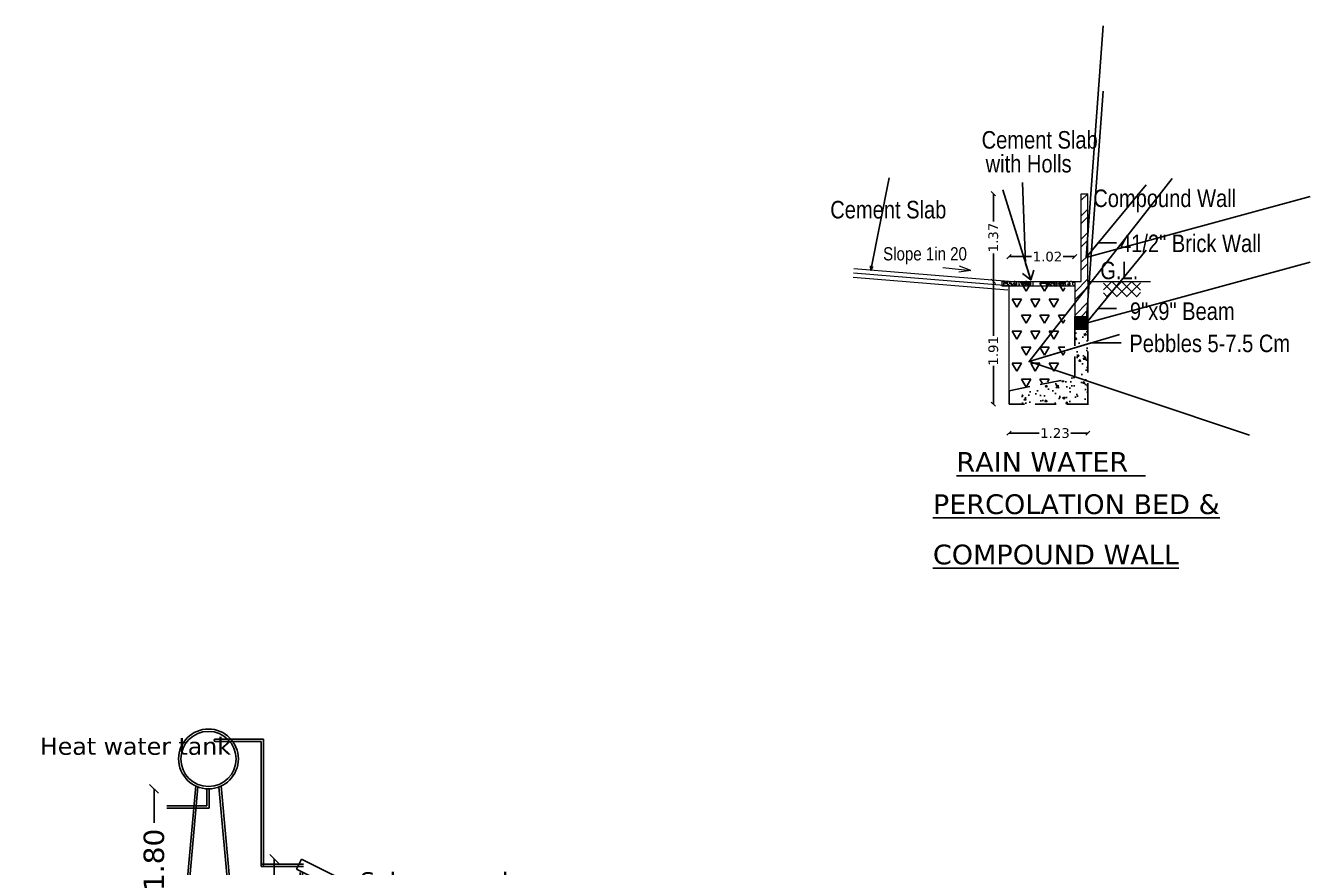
# Model space of a CAD drawing. Header units: metres. Extents: x 1161 to 1456, y 119 to 208.
# Drawn here: x 1359.08 to 1372.7, y 163.48 to 172.41 of the extents above; entities that cross this region are included whole.
import ezdxf

# ---------------------------------------------------------------- set-up
doc = ezdxf.new("R2010")
doc.units = ezdxf.units.M
doc.header["$MEASUREMENT"] = 0
doc.header["$PDMODE"] = 1
doc.header["$PDSIZE"] = -5
doc.linetypes.add('DASHED', pattern=[0.75, 0.5, -0.25])
for name, color, linetype, lineweight in [('DIM', 6, 'Continuous', 15), ('DIM1', 7, 'Continuous', 0), ('HAT', 9, 'Continuous', 15)]:
    doc.layers.add(name, color=color, linetype=linetype, lineweight=lineweight)
doc.layers.add('GRID', color=8, linetype='Continuous')
doc.layers.add('JOINERY', color=5, linetype='Continuous')
doc.styles.add('HANDWRITE', font='ARIALN.TTF')
doc.styles.get("Standard").update_dxf_attribs({"font": 'verdana.ttf'})
doc.dimstyles.new('app', dxfattribs={"dimtxt": 0.23, "dimasz": 0.1, "dimexe": 0.18, "dimexo": 0.0625, "dimgap": 0.09, "dimtad": 0, "dimzin": 0, "dimdsep": 46, "dimtxsty": 'Standard', "dimblk": 'OBLIQUE', "dimcen": 0.09, "dimse1": 1, "dimse2": 1, "dimclrd": 8, "dimclre": 8, "dimclrt": 6, "dimadec": 0, "dimazin": 0, "dimtfac": 1, "dimtofl": 0, "dimtmove": 0, "dimatfit": 3, "dimfxl": 0, "dimtolj": 1, "dimtzin": 0, "dimarcsym": 0})
doc.dimstyles.new('APP1', dxfattribs={"dimscale": 0, "dimtxt": 9, "dimasz": 4.5, "dimexe": 0.18, "dimexo": 0.0625, "dimgap": 2, "dimtad": 0, "dimlfac": 0.0508, "dimzin": 4, "dimdsep": 46, "dimtxsty": 'Standard', "dimblk1": 'OBLIQUE', "dimblk2": 'OBLIQUE', "dimsah": 1, "dimcen": 0.09, "dimse1": 1, "dimse2": 1, "dimadec": 0, "dimazin": 0, "dimtfac": 1, "dimtdec": 4, "dimtmove": 0, "dimatfit": 3, "dimldrblk": 'OBLIQUE', "dimfxl": 0, "dimtolj": 1, "dimtzin": 0, "dimarcsym": 0})
pattern_1 = [(50, (-990.4589256710884, -259.8197679575633), (0.1242663352828842, -0.0108718956309395), [0.012993855468768, -0.1429324101564477]), (355, (-990.4589256710884, -259.8197679575633), (-0.0240388636675484, 0.1303183449338954), [0.0103950843750144, -0.1143459281251583]), (100.4513999999998, (-990.448570143506, -259.8206739480592), (0.1002275639109109, 0.1194463701865815), [0.0110430775521574, -0.1214738568852625]), (46.18419999999999, (-990.4589256710884, -259.7851176763029), (0.1849010124823734, -0.028676401993656), [0.019490783203152, -0.2143986152346717]), (96.63559999999995, (-990.4435172549678, -259.7875073861505), (0.1619316281059666, 0.168767290986991), [0.0165646168479901, -0.1822107562216552]), (351.1842000000001, (-990.4589256710884, -259.7851176763029), (0.1619314963629853, 0.1687674174648286), [0.0155926265625216, -0.1715188921877375]), (21, (-990.4416005304852, -259.7937802466226), (0.1034149861802086, -0.0697542889906815), [0.012993855468768, -0.1429324101564478]), (326, (-990.4416005304852, -259.7937802466226), (0.0421547234176579, 0.1256332650467919), [0.0103950843750144, -0.1143459281251581]), (71.45140000000002, (-990.432982618665, -259.7995931095415), (0.145569751965016, 0.0558788621135876), [0.0110430775521575, -0.1214738568852631]), (37.50000000000001, (-990.4589256710884, -259.8197679575633), (0.0021067120335201, 0.0576743283083365), [0, -0.1129599168751563, 0, -0.1160784421876606, 0, -0.1147790566407838]), (7.499999999999999, (-990.4589256710884, -259.8197679575633), (0.0455771673034524, 0.0683323837251833), [0, -0.0661820371875915, 0, -0.1103611457814025, 0, -0.0437459800781855]), (327.5, (-990.4975607347033, -259.8197679575633), (0.0924854877547987, -0.0039076632457751), [0, -0.0433128515625599, 0, -0.1351360968751869, 0, -0.1793152054689981]), (317.5, (-990.5148858753064, -259.8197679575633), (0.1010378239442588, 0.0173433289617294), [0, -0.0563067070313279, 0, -0.0897442284376242, 0, -0.1273397835939262])]
pattern_2 = [(50, (-990.7679928710901, -259.8197679575633), (0.1242663352828842, -0.0108718956309395), [0.012993855468768, -0.1429324101564477]), (355, (-990.7679928710901, -259.8197679575633), (-0.0240388636675484, 0.1303183449338954), [0.0103950843750144, -0.1143459281251583]), (100.4513999999998, (-990.7576373435077, -259.8206739480592), (0.1002275639109109, 0.1194463701865815), [0.0110430775521574, -0.1214738568852625]), (46.18419999999999, (-990.7679928710901, -259.7851176763029), (0.1849010124823734, -0.028676401993656), [0.019490783203152, -0.2143986152346717]), (96.63559999999995, (-990.7525844549697, -259.7875073861505), (0.1619316281059666, 0.168767290986991), [0.0165646168479901, -0.1822107562216551]), (351.1842000000001, (-990.7679928710901, -259.7851176763029), (0.1619314963629853, 0.1687674174648286), [0.0155926265625216, -0.1715188921877375]), (21, (-990.7506677304867, -259.7937802466226), (0.1034149861802086, -0.0697542889906815), [0.012993855468768, -0.1429324101564478]), (326, (-990.7506677304867, -259.7937802466226), (0.0421547234176579, 0.1256332650467919), [0.0103950843750144, -0.1143459281251581]), (71.45140000000002, (-990.7420498186664, -259.7995931095415), (0.145569751965016, 0.0558788621135876), [0.0110430775521575, -0.1214738568852631]), (37.50000000000001, (-990.7679928710901, -259.8197679575633), (0.0021067120335201, 0.0576743283083365), [0, -0.1129599168751563, 0, -0.1160784421876606, 0, -0.1147790566407838]), (7.499999999999999, (-990.7679928710901, -259.8197679575633), (0.0455771673034524, 0.0683323837251833), [0, -0.0661820371875915, 0, -0.1103611457814025, 0, -0.0437459800781855]), (327.5, (-990.806627934705, -259.8197679575633), (0.0924854877547987, -0.0039076632457751), [0, -0.0433128515625599, 0, -0.1351360968751869, 0, -0.1793152054689981]), (317.5, (-990.823953075308, -259.8197679575633), (0.1010378239442588, 0.0173433289617294), [0, -0.0563067070313279, 0, -0.0897442284376242, 0, -0.1273397835939262])]

# ---------------------------------------------------------------- blocks, each defined once
blk = doc.blocks.new('_Oblique')
at = {"layer": 'HAT', "color": 0, "linetype": 'Continuous', "lineweight": -2}
blk.add_line((-0.5, -0.5), (0.5, 0.5), dxfattribs=at)
blk = doc.blocks.new('A$C52DA3787')
for p, q in [((-0.1213947669912159, 1.534322451184379), (-0.6658885285651195, 1.534322451184379)), ((-0.1473113730899058, 1.50840584508387), (-0.6658885285651195, 1.50840584508387)), ((-0.1473113730899058, 1.50840584508387), (-0.1473113730899058, 0.0994720178359785)), ((-0.1213947669912159, 1.534322451184379), (-0.1213947669912159, 0.0994720178359785)), ((-0.7602541071319138, 0.9760062640552858), (-0.7602541071319138, 0.7846701799589937)), ((-0.734337501031405, 0.9760062640552858), (-0.734337501031405, 0.7587535738593943)), ((-0.7602541071319138, 0.7846701799589937), (-1.211467545250343, 0.7846701799589937)), ((-0.734337501031405, 0.7587535738593943), (-1.211467545250343, 0.7587535738593943)), ((0.3275491088970739, 0.1253886239355779), (-0.1473113730899058, 0.1253886239355779)), ((0.3275491088970739, 0.0994720178359785), (-0.1473113730899058, 0.0994720178359785)), ((0.2918557341818086, 0.0345227934549257), (0.2918557341818086, -0.9937515143783456)), ((0.3177723402823176, 0.0345227934549257), (0.3177723402823176, -0.9942963957109896)), ((1.955782839881067, -0.9922482154988757), (1.955782839881067, -0.7844824563435397)), ((1.981699445981574, -0.9922482154988757), (1.981699445981574, -0.7974407593937941)), ((0.1724042909772834, -1.019668120478854), (0.3904789385942422, -1.019668120478854)), ((1.837348321791066, -1.019668120478854), (2.055422969406208, -1.019668120478854)), ((-1.072843290667151, -2.124183778782025), (-1.476925840514013, -2.124183778782025)), ((-1.072843290667151, -2.150100384881624), (-1.476925840514013, -2.150100384881624)), ((-0.45084474426767, -2.172522310457678), (0.2296830900686473, -2.172522310457678)), ((-0.45084474426767, -2.198438916557275), (0.2296830900686473, -2.198438916557275)), ((-1.072843290667151, -2.908945750864403), (-1.566687073540379, -2.908945750864403)), ((-1.072843290667151, -2.934862356964002), (-1.566687073540379, -2.934862356964002)), ((-0.45084474426767, -2.972231913920038), (0.2296830900686473, -2.972231913920038)), ((-0.45084474426767, -2.99814852001964), (0.2296830900686473, -2.99814852001964))]:
    blk.add_line(p, q)
at = {"ltscale": 10}
for p, q in [((-1.356119600644887, 0.975911668819208), (-1.356119600644887, 0.5927554875061106)), ((-0.8862197800135618, 1.008164431434124), (-1.067248925166494, -1.019668120478854)), ((-0.8611482887881718, 0.9975431947304968), (-1.041229252396077, -1.019668120478854)), ((-0.6235874147823779, 0.9975431947304968), (-0.4435064511762903, -1.019668120478854)), ((-0.5985159235569883, 1.008164431434124), (-0.4174867784058736, -1.019668120478854)), ((0, 0.1847319216958567), (0, 0)), ((0.307110548736091, 0.1847319216922187), (0.2491592557507829, 0.0688293357216026)), ((0.307110548736091, 0.1847319216922187), (2.173106187936352, -0.7482658979079134)), ((0.2491592557507829, 0.0688293357216026), (2.115154894951047, -0.8641684838785295)), ((-1.356119600644887, -1.019668120476125), (-1.356119600644887, -0.2418717791160816)), ((2.358398450236562, -0.8713756409770212), (2.358398450236562, -0.6713756409762937)), ((0, -1.019668120476125), (0, -0.8349361987911834)), ((2.828131016372933, -1.019668120478854), (-4.429101979674666, -1.019668120478854)), ((2.358398450236562, -1.019668120476125), (2.358398450236562, -1.11966812047649)), ((-1.072843290667151, -1.922612919811399), (-1.072843290667151, -3.166610012611272)), ((-0.45084474426767, -1.922612919811399), (-1.072843290667151, -1.922612919811399)), ((-0.45084474426767, -1.922612919811399), (-0.45084474426767, -3.166610012611272)), ((0.2296830900686473, -3.166610012611272), (0.2296830900686473, -1.922612919811399)), ((0.2296830900686473, -1.922612919811399), (2.09567872926891, -1.922612919811399)), ((2.09567872926891, -1.922612919811399), (2.09567872926891, -3.166610012611272)), ((-0.45084474426767, -3.166610012611272), (-1.072843290667151, -3.166610012611272)), ((2.09567872926891, -3.166610012611272), (0.2296830900686473, -3.166610012611272))]:
    blk.add_line(p, q, dxfattribs=at)
for radius in [0.3369158793000656, 0.3109992732000604]:
    blk.add_circle((-0.7423678517861845, 1.312826428521475), radius, dxfattribs=at)
blk.add_arc((-0.6658885285651195, 1.521364148134123), 0.0129583030500941, 90, 270)
for centre in [(0.3032286819634464, -1.069429415891135), (1.966865710048294, -1.068775914527577)]:
    blk.add_arc(centre, 0.0765276990285044, 40.55962478364917, 139.4403752163508, dxfattribs=at)
at = {"ltscale": 10, "xscale": 0.1, "yscale": 0.1, "zscale": 0.1}
for p, rotation in [((-1.356119600644887, 0.975911668819208), 90), ((0, 0.1847319216958567), 90), ((2.358398450236562, -0.8713756409770212), 270), ((-1.356119600644887, -1.019668120476125), 270), ((0, -1.019668120476125), 270), ((2.358398450236562, -1.019668120476125), 90)]:
    blk.add_blockref('_Oblique', p, dxfattribs=dict(at, rotation=rotation))
for s, p in [('Heat water tank', (-2.641385295404687, 1.359776455964492)), ('Solar pannel', (0.9663305068988848, -0.1586273672573952)), ('Open terrace floor level', (-4.537490668202733, -0.9117159410361636)), ('Side  elevation', (-1.101737372140632, -1.625867525313879)), ('Solar pannel', (0.6014516885843478, -2.680171886228889)), ('%%USOLAR WATER HEATER', (-1.909227132837258, -3.682287926467323))]:
    blk.add_text(s, height=0.1943745457500379).set_placement(p)
at = {"ltscale": 10, "char_height": 0.23, "attachment_point": 5, "rotation": 90}
for s, insert in [('\\A1;1.80', (-1.356119600641249, 0.1754418541968334)), ('\\A1;1.22', (3.638e-12, -0.4174680993937728)), ('\\A1;.15', (2.3583984502402, -0.353460933117276))]:
    blk.add_mtext(s, dxfattribs=dict(at, insert=insert))
blk = doc.blocks.new('*D8')
at = {"layer": 'DEFPOINTS', "color": 0}
for p in [(-3013.297386703122, 4154.056868779476), (-3014.853864028143, 4153.179010431227), (-3013.297386703122, 4153.179010431227)]:
    blk.add_point(p, dxfattribs=at)
at = {"layer": 'DIM', "color": 8, "lineweight": -2}
for p, q in [((-3014.853864028143, 4154.056868779476), (-3014.320158965633, 4154.056868779476)), ((-3013.297386703122, 4154.056868779476), (-3013.566727860585, 4154.056868779476))]:
    blk.add_line(p, q, dxfattribs=at)
at = {"layer": 'DIM', "color": 8, "lineweight": -2, "xscale": 0.1, "yscale": 0.1, "zscale": 0.1, "rotation": 180}
blk.add_blockref('_Oblique', (-3014.853864028143, 4154.056868779476), dxfattribs=at)
at = {"layer": 'DIM', "color": 8, "lineweight": -2, "xscale": 0.1, "yscale": 0.1, "zscale": 0.1}
blk.add_blockref('_Oblique', (-3013.297386703122, 4154.056868779476), dxfattribs=at)
at = {"layer": 'DIM', "color": 6, "insert": (-3013.943443413109, 4154.056868779476), "char_height": 0.23, "attachment_point": 5}
blk.add_mtext('\\A1;1.02', dxfattribs=at)
blk = doc.blocks.new('*D9')
at = {"layer": 'DEFPOINTS', "color": 0}
for p in [(-3015.226541664106, 4155.548270063233), (-3013.297386703122, 4155.548270063233), (-3014.853864028143, 4153.469253188228)]:
    blk.add_point(p, dxfattribs=at)
at = {"layer": 'DIM', "color": 8, "lineweight": -2}
for p, q in [((-3015.226541664106, 4155.548270063233), (-3015.226541664106, 4154.886653849469)), ((-3015.226541664106, 4153.469253188228), (-3015.226541664106, 4154.130869401995))]:
    blk.add_line(p, q, dxfattribs=at)
at = {"layer": 'DIM', "color": 8, "lineweight": -2, "xscale": 0.1, "yscale": 0.1, "zscale": 0.1}
for p, rotation in [((-3015.226541664106, 4155.548270063233), 90), ((-3015.226541664106, 4153.469253188228), 270)]:
    blk.add_blockref('_Oblique', p, dxfattribs=dict(at, rotation=rotation))
at = {"layer": 'DIM', "color": 6, "insert": (-3015.226541664106, 4154.50876162573), "char_height": 0.23, "attachment_point": 5, "rotation": 90}
blk.add_mtext('\\A1;1.37', dxfattribs=at)
blk = doc.blocks.new('*D10')
at = {"layer": 'DEFPOINTS', "color": 0}
for p in [(-3015.226541664106, 4153.469253188228), (-3014.853864028143, 4153.469253188228), (-3014.853864028143, 4150.558629563223)]:
    blk.add_point(p, dxfattribs=at)
at = {"layer": 'DIM', "color": 8, "lineweight": -2}
for p, q in [((-3015.226541664106, 4153.469253188228), (-3015.226541664106, 4152.177580498783)), ((-3015.226541664106, 4150.558629563223), (-3015.226541664106, 4151.466195778456))]:
    blk.add_line(p, q, dxfattribs=at)
at = {"layer": 'DIM', "color": 8, "lineweight": -2, "xscale": 0.1, "yscale": 0.1, "zscale": 0.1}
for p, rotation in [((-3015.226541664106, 4153.469253188228), 90), ((-3015.226541664106, 4150.558629563223), 270)]:
    blk.add_blockref('_Oblique', p, dxfattribs=dict(at, rotation=rotation))
at = {"layer": 'DIM', "color": 6, "insert": (-3015.226541664106, 4151.821888138618), "char_height": 0.23, "attachment_point": 5, "rotation": 90}
blk.add_mtext('\\A1;1.91', dxfattribs=at)
blk = doc.blocks.new('*D11')
at = {"layer": 'DEFPOINTS', "color": 0}
for p in [(-3014.853864028143, 4150.558629563223), (-3012.985534171867, 4150.558629563223), (-3012.985534171867, 4149.871245614234)]:
    blk.add_point(p, dxfattribs=at)
at = {"layer": 'DIM', "color": 8, "lineweight": -2}
for p, q in [((-3014.853864028143, 4149.871245614234), (-3014.143057723724, 4149.871245614234)), ((-3012.985534171867, 4149.871245614234), (-3013.387273276249, 4149.871245614234))]:
    blk.add_line(p, q, dxfattribs=at)
at = {"layer": 'DIM', "color": 8, "lineweight": -2, "xscale": 0.1, "yscale": 0.1, "zscale": 0.1, "rotation": 180}
blk.add_blockref('_Oblique', (-3014.853864028143, 4149.871245614234), dxfattribs=at)
at = {"layer": 'DIM', "color": 8, "lineweight": -2, "xscale": 0.1, "yscale": 0.1, "zscale": 0.1}
blk.add_blockref('_Oblique', (-3012.985534171867, 4149.871245614234), dxfattribs=at)
at = {"layer": 'DIM', "color": 6, "insert": (-3013.765165499986, 4149.871245614234), "char_height": 0.23, "attachment_point": 5}
blk.add_mtext('\\A1;1.23', dxfattribs=at)
blk = doc.blocks.new('A$C2C7012EF')
h = blk.add_hatch()
h.set_pattern_fill('NET', color=256, scale=1.33057080000184, angle=45, style=0)
h.set_pattern_definition([(45, (-59.0921107606141, -26.73119822562239), (-0.1176069544412639, 0.1176069544412639), []), (135, (-59.0921107606141, -26.73119822562239), (-0.1176069544412639, -0.1176069544412639), [])])
h.paths.add_polyline_path([(1.247385439105073, 3.598007573996253), (0.3704666344847283, 3.598007573996253), (0.3704666344847283, 3.235695349653723), (1.247385439105073, 3.235695349653723)])
at = {"layer": 'GRID'}
h = blk.add_hatch(dxfattribs=at)
h.set_pattern_fill('ANSI32', color=256, scale=1.039508437501438, style=0)
h.set_pattern_definition([(45, (-990.4589256710884, -258.5150574111194), (-0.2756412994717123, 0.2756412994717123), []), (45, (-990.275164805112, -258.5150574111194), (-0.2756412994717123, 0.2756412994717123), [])])
h.paths.add_polyline_path([(-0.155926265645121, 3.598007573996253), (-0.3118525312547717, 3.598007573996253), (-0.3118525312547717, 2.766400823996265), (0, 2.766400823996265), (0, 3.598007573996253), (0, 5.677024448998963), (-0.155926265645121, 5.677024448998963)])
h = blk.add_hatch(dxfattribs=at)
h.set_pattern_fill('AR-CONC', color=256, scale=0.017325140625024, style=0)
h.set_pattern_definition(pattern_2)
h.paths.add_polyline_path([(-1.690284202476956, 3.598007573996253), (-2.042032677316456, 3.598007573996253), (-2.042032677316456, 3.494056730251032), (-1.690284202476956, 3.494056730251032)])
h = blk.add_hatch(dxfattribs=at)
h.set_pattern_fill('TRIANG', color=256, scale=1.169446992189115, style=0)
h.set_pattern_definition([(59.99999999999999, (-1031.249858816907, -237.5200771024365), (-0.2192713106109421, 0.3797890511105589), [0.2192713110354598, -0.2192713110354598]), (119.9999999999999, (-1031.249858816907, -237.5200771024365), (-0.4385426216464018, 2.450954e-10), [0.2192713110354544, -0.2192713110354544]), (0, (-1031.359494472421, -237.3301825769936), (0.2192713110354596, 0.3797890508654636), [0.2192713110354596, -0.2192713110354596])])
h.paths.add_polyline_path([(-0.5436529312560197, 2.766400823996265), (-0.5436529312560197, 3.598007573996253), (-1.791063056275103, 3.598007573996253), (-1.791063056275103, 1.006465720671257), (-0.5436529312560197, 1.318318251926029), (-0.5436529312560197, 2.45454829274149)])
h = blk.add_hatch(dxfattribs=at)
h.set_pattern_fill('AR-CONC', color=256, scale=0.017325140625024, style=0)
h.set_pattern_definition(pattern_2)
h.paths.add_polyline_path([(-1.357463915227071, 3.598007573996253), (-1.63830878059525, 3.598007573996253), (-1.63830878059525, 3.494056730251032), (-1.357463915227071, 3.494056730251032)])
h = blk.add_hatch(dxfattribs=at)
h.set_pattern_fill('AR-CONC', color=256, scale=0.017325140625024, style=0)
h.set_pattern_definition(pattern_1)
h.paths.add_polyline_path([(-0.7353610619784376, 3.598007573996253), (-0.9964212933437012, 3.598007573996253), (-0.9964212933437012, 3.494056730251032), (-0.7353610619784376, 3.494056730251032)])
h = blk.add_hatch(dxfattribs=at)
h.set_pattern_fill('AR-CONC', color=256, scale=0.017325140625024, style=0)
h.set_pattern_definition(pattern_1)
h.paths.add_polyline_path([(-0.3118525312547717, 3.598007573996253), (-0.6833856400967308, 3.598007573996253), (-0.6833856400967308, 3.494056730251032), (-0.3118525312547717, 3.494056730251032)])
blk.add_hatch(color=256, dxfattribs=at).paths.add_polyline_path([(-0.3118525312547717, 2.45454829274149), (0, 2.45454829274149), (0, 2.766400823996265), (-0.3118525312547717, 2.766400823996265)])
h = blk.add_hatch(dxfattribs=at)
h.set_pattern_fill('AR-CONC', color=256, scale=0.0693005625000959, style=0)
h.set_pattern_definition([(50, (-990.4589256710884, -258.5150574111194), (0.4970653411315373, -0.0434875825237579), [0.0519754218750719, -0.5717296406257911]), (355, (-990.4589256710884, -258.5150574111194), (-0.0961554546701936, 0.5212733797355816), [0.0415803375000576, -0.4573837125006332]), (100.4513999999998, (-990.4175035606507, -258.5186813731557), (0.4009102556436438, 0.4777854807463262), [0.0441723102086296, -0.4858954275410501]), (46.18419999999999, (-990.4589256710884, -258.3764562861129), (0.7396040499294936, -0.1147056079746238), [0.0779631328126079, -0.8575944609386867]), (96.63559999999995, (-990.3972920065352, -258.3860151254494), (0.6477265124238664, 0.6750691639479639), [0.0662584673919604, -0.7288430248866208]), (351.1842000000001, (-990.4589256710884, -258.3764562861129), (0.6477259854519412, 0.6750696698593143), [0.0623705062500864, -0.6860755687509501]), (21, (-990.3896251086037, -258.4111065673738), (0.4136599447208348, -0.2790171559627259), [0.0519754218750719, -0.5717296406257911]), (326, (-990.3896251086037, -258.4111065673738), (0.1686188936706315, 0.5025330601871679), [0.0415803375000575, -0.4573837125006325]), (71.45140000000002, (-990.355153461323, -258.4343580190489), (0.5822790078600641, 0.2235154484543503), [0.0441723102086299, -0.4858954275410527]), (37.50000000000001, (-990.4589256710884, -258.5150574111194), (0.0084268481340803, 0.2306973132333459), [0, -0.4518396675006252, 0, -0.4643137687506427, 0, -0.4591162265631354]), (7.499999999999999, (-990.4589256710884, -258.5150574111194), (0.1823086692138094, 0.2733295349007331), [0, -0.2647281487503659, 0, -0.4414445831256102, 0, -0.1749839203127419]), (327.5, (-990.6134659254753, -258.5150574111194), (0.3699419510191948, -0.0156306529831003), [0, -0.1732514062502397, 0, -0.5405443875007478, 0, -0.7172608218759926]), (317.5, (-990.6827664879968, -258.5150574111194), (0.4041512957770354, 0.0693733158469177), [0, -0.2252268281253116, 0, -0.3589769137504966, 0, -0.5093591343757047])])
h.paths.add_polyline_path([(-1.559262656273858, 0.6873839489935563), (0, 0.6873839489935563), (0, 2.45454829274149), (-0.3118525312547717, 2.45454829274149), (-0.3118525312547717, 1.318318251926029), (-1.559262656273858, 1.006465720671257)])
at = {"layer": 'DIM'}
for p, q in [((-0.155926265645121, 3.598007573996253), (-0.155926265645121, 5.677024448998963)), ((-0.155926265645121, 5.677024448998963), (0, 5.677024448998963)), ((0, 3.598007573996253), (0, 5.677024448998963)), ((-2.042032677316456, 3.598007573996253), (-0.155926265645121, 3.598007573996253)), ((-2.042032677316456, 3.598007573996253), (-2.042032677316456, 3.494056730251032)), ((-2.042032677280531, 3.598007573996253), (-0.3118525312547717, 3.598007573996253)), ((-2.042032677316456, 3.598007573996253), (-0.3118525312547717, 3.598007573996253)), ((-2.042032677316456, 3.494056730251032), (-0.3118525312547717, 3.494056730251032)), ((-1.868329856275522, 1.006465720671257), (-1.868329856275522, 3.494056730251032)), ((-1.690284202455679, 3.598007573996253), (-1.690284202455679, 3.494056730251032)), ((-1.6383087805806071, 3.598007573996253), (-1.6383087805806071, 3.494056730251032)), ((-1.357463915241715, 3.598007573996253), (-1.357463915241715, 3.494056730251032)), ((-1.305488493366643, 3.598007573996253), (-1.305488493366643, 3.494056730251032)), ((-0.7353610619930825, 3.598007573996253), (-0.7353610619930825, 3.494056730251032)), ((-0.6833856401180106, 3.598007573996253), (-0.6833856401180106, 3.494056730251032)), ((-0.3118525312547717, 3.598007573996253), (-0.3118525312547717, 2.45454829274149)), ((0, 3.598007573996253), (0, 2.45454829274149)), ((0, 3.598007573996253), (1.486122300873829, 3.598007573996253))]:
    blk.add_line(p, q, dxfattribs=at)
blk.add_lwpolyline([(-0.3118525312547717, 2.766400823996265), (0, 2.766400823996265), (0, 2.45454829274149), (-0.3118525312547717, 2.45454829274149)], close=True, dxfattribs=at)
at = {"layer": 'DIM1', "color": 2}
for p, q in [((-1.894926267414573, 3.390781553998748), (-5.565641715839317, 3.687444851887448)), ((-1.886552374714024, 3.494394563997957), (-5.557267823138769, 3.791057861886656)), ((-1.87817848201348, 3.598007573996253), (-5.548893930438222, 3.894670871885864)), ((-3.436874401117618, 3.926085614144538), (-2.772367849871895, 3.855715651558055)), ((-2.772367849871895, 3.855715651558055), (-3.061081677844412, 3.814323926704673)), ((-2.772367849907823, 3.855715651611716), (-3.046008600030745, 3.956659642028171))]:
    blk.add_line(p, q, dxfattribs=at)
at = {"layer": 'JOINERY', "linetype": 'DASHED'}
for p, q in [((-0.3118525312547717, 1.318318251926029), (-0.3118525312547717, 2.45454829274149)), ((0, 0.6873839489935563), (0, 2.45454829274149)), ((-1.868329856275522, 1.006465720671257), (-0.3118525312547717, 1.318318251926029)), ((-1.868329856275522, 1.006465720671257), (-1.868329856275522, 0.6873839489935563)), ((0, 0.6873839489935563), (-1.868329856275522, 0.6873839489935563))]:
    blk.add_line(p, q, dxfattribs=at)
at = {"style": 'HANDWRITE'}
for s, height, p in [('Cement Slab  ', 0.4158033750005754, (-2.518263343690247, 6.746786543902999)), ('  with Holls', 0.4158033750005754, (-2.688023858194354, 6.181382960446168)), ('Compound Wall', 0.4158033750005754, (0.1289386222483699, 5.361538705622479)), ('Cement Slab  ', 0.4158033750005754, (-6.108435340907817, 5.091623384998456)), ('41/2" Brick Wall', 0.4158033750005754, (0.7636876087135533, 4.292454192248442)), ('Slope 1in 20', 0.3118525312504314, (-4.85414864989434, 4.096317647048635)), ('G.L.', 0.4158033750005754, (0.2962504311039993, 3.649933775725002)), ('9"x9" Beam', 0.4158033750005754, (0.9989064081778452, 2.68389594940072)), ('Pebbles 5-7.5 Cm', 0.4158033750005754, (0.9847597671778204, 1.920601088663715))]:
    blk.add_text(s, height=height, dxfattribs=at).set_placement(p)
for s, p in [('%%URAIN WATER  ', (-3.117867745304919, -0.916845198716146)), ('%%UPERCOLATION BED &', (-3.674699709516062, -1.918316060096911)), ('%%UCOMPOUND WALL', (-3.674699709516062, -3.110916036223898))]:
    blk.add_text(s, height=0.4677787968756472).set_placement(p)
at = {"layer": 'DIM'}
dim = blk.add_linear_dim(base=(-2.241007492238165, 5.677024448998963), p1=(-1.868329856275522, 3.598007573996253), p2=(-0.3118525312547717, 5.677024448998963), angle=90, text='1.37', dimstyle='app', override={"dimscale": 1, "dimtmove": 1}, dxfattribs=at)
dim.commit()
dim.dimension.update_dxf_attribs({"geometry": '*D9', "text_midpoint": (-2.241007492238622, 4.6375160114967), "insert": (3012.985534171867, -4149.871245614234)})
for base, p1, p2, text, picture, middle in [((-0.3118525312547717, 4.185623165242759), (-1.868329856275522, 3.307764816992857), (-0.3118525312547717, 3.307764816992857), '1.02', '*D8', (-0.9579092412418504, 4.185623165242759)), ((0, 0), (-1.868329856275522, 0.6873839489935563), (0, 0.6873839489935563), '1.23', '*D11', (-0.7796313281187395, 0))]:
    dim = blk.add_linear_dim(base=base, p1=p1, p2=p2, text=text, dimstyle='app', override={"dimscale": 1}, dxfattribs=at)
    dim.commit()
    dim.dimension.update_dxf_attribs({"geometry": picture, "text_midpoint": middle, "dimtype": 128, "insert": (3012.985534171867, -4149.871245614234)})
dim = blk.add_linear_dim(base=(-2.241007492237713, 3.598007573996253), p1=(-1.868329856275522, 0.6873839489935563), p2=(-1.868329856275522, 3.598007573996253), angle=90, text='1.91', dimstyle='app', override={"dimscale": 1}, dxfattribs=at)
dim.commit()
dim.dimension.update_dxf_attribs({"geometry": '*D10', "text_midpoint": (-2.241007492238165, 1.950642524384418), "dimtype": 128, "insert": (3012.985534171867, -4149.871245614234)})
for points, override in [([(-1.354920084324021, 3.633536055223884), (-1.47452932629767, 4.021969969689962), (-1.548778915522689, 5.94138300187933)], {"dimscale": 1, "dimasz": 0.2, "dimgap": 1, "dimldrblk": 'Open90'}), ([(-0.0424399229273149, 4.165334528209314), (0.2412080212302499, 4.509093774177017), (0.6797571827537467, 4.509093774177017)], {"dimscale": 1, "dimgap": 1, "dimldrblk": 'Open90'}), ([(-0.0424399229273149, 2.610474558368878), (0.2412080212302499, 2.954233804318388), (0.6797571827537467, 2.954233804318388)], {"dimscale": 1, "dimgap": 1, "dimldrblk": 'Open90'}), ([(-1.393292388388999, 1.695203144984589), (0.0827321766500973, 2.140464067621905), (0.7912415289147248, 2.140464067621905)], {"dimscale": 1, "dimgap": 1, "dimldrblk": 'Open90'})]:
    blk.add_leader(points, dimstyle='APP1', override=override)
at = {"layer": 'DIM1', "color": 2}
blk.add_leader([(-5.145062618878455, 3.862033657052962), (-4.925858283257637, 4.977564396394877)], dimstyle='app', override={"dimscale": 1, "dimldrblk": 'Open30'}, dxfattribs=at)

msp = doc.modelspace()

# ---------------------------------------------------------------- block references
at = {"xscale": 0.4471740000000171, "yscale": 0.4471740000000171, "zscale": 0.4471740000000171}
msp.add_blockref('A$C2C7012EF', (1370.342167096231, 168.0874620110499), dxfattribs=at)
at = {"lineweight": 0, "xscale": 0.9407999999999996, "yscale": 0.9407999999999996, "zscale": 0.9407999999999996}
msp.add_blockref('A$C52DA3787', (1361.715087942082, 163.3978105109455), dxfattribs=at)

doc.saveas('drawing.dxf')
